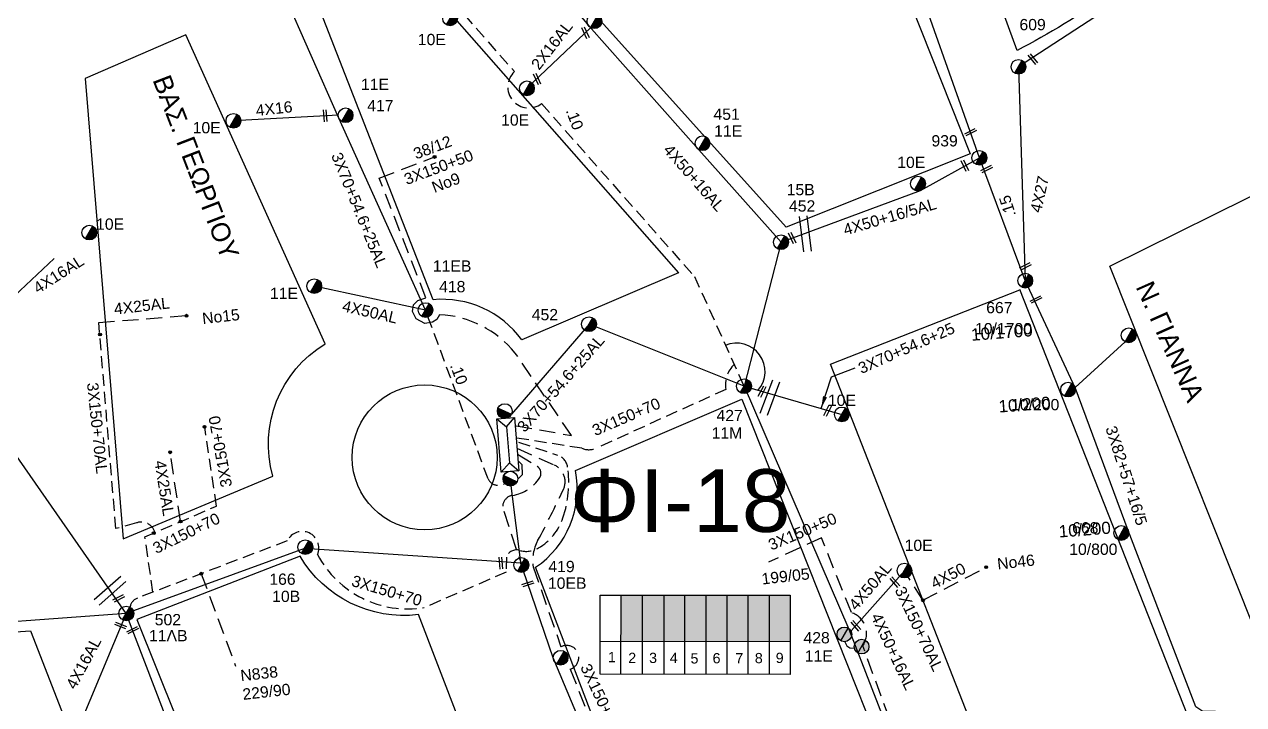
# Model space of a CAD drawing. Header units: millimetres. Extents: x 72 to 3039, y -786 to 786.
# Drawn here: x 283.2 to 477.8, y 466.2 to 574.8 of the extents above; entities that cross this region are included whole.
import ezdxf

# ---------------------------------------------------------------- set-up
doc = ezdxf.new("R2010")
doc.units = ezdxf.units.MM
doc.linetypes.add('DASHED', pattern=[19.05, 12.7, -6.35])
for name, color, linetype in [('Pillar OTE', 7, 'Continuous'), ('Άγνωστα', 7, 'Continuous'), ('Γέφυρες Εναέριου Δικτύου', 7, 'Continuous'), ('Γυμνά εναέρια ΧΤ (1Φ)   2x16AL', 7, 'Continuous'), ('Γυμνά εναέρια ΧΤ (3Φ)   4x16AL', 7, 'Continuous'), ('Γυμνά εναέρια ΧΤ (3Φ)   4x50AL', 7, 'Continuous'), ('Γυμνά εναέρια ΧΤ και ΦΟΠ (3Φ)   4x50+16AL', 7, 'Continuous'), ('Εναέρια παροχή ΧΤ 4x16', 7, 'SYN_LINE'), ('Επιγραφές - Σχήματα', 7, 'Continuous'), ('Καλώδια ΧΤ   3x150+50AL', 7, 'DASHED'), ('Καλώδια ΧΤ   3x150+50CU', 7, 'DASHED'), ('Καλώδια ΧΤ   3x150+70 XLPE', 7, 'DASHED'), ('Καλώδια ΧΤ   3x150+70AL', 7, 'DASHED'), ('Καλώδια ΧΤ   3x150AL+50CU', 7, 'DASHED'), ('Μηχανική τομή', 7, 'Continuous'), ('Στύλος Ξύλινος', 7, 'Continuous'), ('Στύλος Ξύλινος @ 1', 7, 'Continuous'), ('Στύλος ΦΜ', 7, 'Continuous'), ('Στύλος ΦΜ @ 1', 7, 'Continuous'), ('Συνδέσεις', 7, 'Continuous'), ('Συνεστραμμένα ΧΤ   3x70+54.6+25 AL', 7, 'SYN_LINE'), ('Τομή', 7, 'Continuous'), ('Υποσταθμός εναέριος 2 στύλων', 7, 'Continuous'), ('Υποσταθμός πόλεως', 7, 'Continuous'), ('Υπόβαθρο ΔΕΗ', 7, 'Continuous'), ('Υπόγεια Καλώδια Δικτύου ΧΤ   .10', 7, 'DASHED'), ('Υπόγεια Καλώδια Δικτύου ΧΤ   .15', 7, 'DASHED'), ('Υπόγεια καλώδια Παροχών ΧΤ   4x16AL', 7, 'DASHED'), ('Υπόγεια καλώδια Παροχών ΧΤ   4x25', 7, 'DASHED'), ('Υπόγεια καλώδια Παροχών ΧΤ   4x50AL', 7, 'DASHED')]:
    doc.layers.add(name, color=color, linetype=linetype)
doc.styles.get("Standard").update_dxf_attribs({"font": 'arial.ttf'})
doc.linetypes.add('SYN_LINE', pattern='A,0.5,-0.0001,["/\\/\\/\\/",Standard,S=0.1,R=0,X=0,Y=-0.05],-0.25', length=0.7501)
doc.dimstyles.new('ISO-25', dxfattribs={"dimtxt": 2.5, "dimasz": 2.5, "dimexe": 1.25, "dimexo": 0.625, "dimtad": 1, "dimtxsty": 'Standard', "dimcen": 2.5, "dimadec": 0, "dimazin": 0, "dimtfac": 1, "dimtmove": 0, "dimatfit": 3, "dimfxl": 1, "dimarcsym": 0})

# ---------------------------------------------------------------- blocks, each defined once
blk = doc.blocks.new('ΥΠΑΡΧΩΝ ΤΣΙΜΕΝΤΕΝΙΟΣ ΣΤΥΛΟΣ')
at = {"layer": 'Στύλος ΦΜ'}
blk.add_hatch(color=7, dxfattribs=at).paths.add_polyline_path([(-1.29, -2.28, 0.574793), (2.62, 0, 0.268822), (1.3, 2.27)])
at = {"layer": 'Στύλος ΦΜ', "color": 7}
blk.add_line((-1.29, -2.28), (1.3, 2.27), dxfattribs=at)
blk.add_circle((0, 0), 2.62, dxfattribs=at)
at = {"layer": 'Στύλος ΦΜ', "flags": 4}
for tag, p in [('ΑΡΙΘΜΟΣ', (-4.68, 8.05)), ('ΤΥΠΟΣ', (-4.91, 3.03))]:
    blk.add_attdef(tag, p, '', height=4, dxfattribs=at)
blk = doc.blocks.new('ΥΠΟΣΤΑΘΜΟΣ ΕΝΑΕΡΙΟΣ ΕΠΙ 2 ΣΤΥΛΩΝ')
at = {"layer": 'Υποσταθμός εναέριος 2 στύλων', "linetype": 'Continuous'}
for points in [[(-11.97, -2.11, 0.574793), (-8.45, -0.07, 0.268822), (-9.64, 1.98)], [(9.68, -2.15, 0.574793), (13.19, -0.1, 0.268822), (12.01, 1.95)]]:
    blk.add_hatch(color=256, dxfattribs=at).paths.add_polyline_path(points)
for p, q in [((-11.97, -2.11), (-9.64, 1.98)), ((9.68, -2.15), (12.01, 1.95))]:
    blk.add_line(p, q, dxfattribs=at)
for centre in [(-10.81, -0.07), (10.84, -0.1)]:
    blk.add_circle(centre, 2.36, dxfattribs=at)
at = {"layer": 'Υποσταθμός πόλεως', "linetype": 'Continuous', "ltscale": 40}
blk.add_lwpolyline([(-8.57, 2.82), (8.57, 2.82), (8.57, -2.82), (-8.57, -2.82)], close=True, dxfattribs=at)
for points in [[(-5.75, 0), (-8.57, 2.82)], [(-8.57, -2.82), (-5.75, 0)], [(-5.75, 0), (5.75, 0)], [(5.75, 0), (8.57, 2.82)], [(8.57, -2.82), (5.75, 0)]]:
    blk.add_lwpolyline(points, dxfattribs=at)
at = {"layer": 'Υποσταθμός εναέριος 2 στύλων', "ltscale": 40, "flags": 1}
for tag, p in [('ΜΕΤΑΣΧΗΜΑΤΙΣΜΟΣ', (14.09, 2.51)), ('ΙΣΧΥΣ', (14.07, -0.28)), ('ΑΡΙΘΜΟΣ', (14.19, -3))]:
    blk.add_attdef(tag, p, '', height=1.8, dxfattribs=at)
blk = doc.blocks.new('ΜΗΧΑΝΙΚΗ ΤΟΜΗ')
at = {"layer": 'Μηχανική τομή', "ltscale": 40}
for p, q in [((-1.89, 0.78), (1.89, 0.78)), ((1.89, 0), (-1.89, 0))]:
    blk.add_line(p, q, dxfattribs=at)
blk = doc.blocks.new('ΤΟΜΗ')
at = {"layer": 'Τομή', "ltscale": 40}
for p, q in [((-5.68, 0), (5.68, 0)), ((5.68, -2.33), (-5.68, -2.33))]:
    blk.add_line(p, q, dxfattribs=at)
blk = doc.blocks.new('ΥΠΑΡΧΩΝ ΞΥΛΙΝΟΣ ΣΤΥΛΟΣ')
at = {"layer": 'Στύλος Ξύλινος'}
h = blk.add_hatch(color=7, dxfattribs=at)
h.paths.add_polyline_path([(-2.62, 0, 0.270008), (-1.29, -2.28), (1.3, 2.27, 0.576266)])
h.paths.add_polyline_path([(-1.29, -2.28, 0.574793), (2.62, 0, 0.268822), (1.3, 2.27)])
at = {"layer": 'Στύλος Ξύλινος', "color": 7}
blk.add_line((-1.29, -2.28), (1.3, 2.27), dxfattribs=at)
blk.add_circle((0, 0), 2.62, dxfattribs=at)
at = {"layer": 'Στύλος Ξύλινος', "flags": 4}
for tag, p in [('ΑΡΙΘΜΟΣ', (-4.91, 8.6)), ('ΤΥΠΟΣ', (-4.85, 3.39))]:
    blk.add_attdef(tag, p, '', height=4, dxfattribs=at)
blk = doc.blocks.new('_ΣΥΝΔΕΣΗ')
at = {"layer": 'Συνδέσεις', "linetype": 'SYN_LINE', "ltscale": 40}
blk.add_hatch(color=256, dxfattribs=at).paths.add_polyline_path([(0.5, -0.01, 1), (-0.5, -0.01, 1)])
at = {"layer": 'Συνδέσεις'}
blk.add_circle((0, -0.01), 0.5, dxfattribs=at)

msp = doc.modelspace()

# ---------------------------------------------------------------- hatches: boundary and pattern name
at = {"layer": 'Καλώδια ΧΤ   3x150AL+50CU', "linetype": 'DASHED', "ltscale": 0.2}
h = msp.add_hatch(color=27, dxfattribs=at)
h.dxf.hatch_style = 1
h.paths.add_polyline_path([(381.86, 476.35), (381.87, 483.71), (378.43, 483.71), (378.42, 476.35)])
h = msp.add_hatch(color=2, dxfattribs=at)
h.dxf.hatch_style = 1
h.paths.add_polyline_path([(381.86, 476.35), (385.3, 476.34), (385.3, 483.71), (381.87, 483.71)])
h = msp.add_hatch(color=5, dxfattribs=at)
h.dxf.hatch_style = 1
h.paths.add_polyline_path([(388.6, 483.71), (385.3, 483.71), (385.3, 476.34), (388.6, 476.34)])
h = msp.add_hatch(color=1, dxfattribs=at)
h.dxf.hatch_style = 1
h.paths.add_polyline_path([(388.6, 476.34), (391.99, 476.34), (391.99, 483.71), (388.6, 483.71)])
h = msp.add_hatch(color=30, dxfattribs=at)
h.dxf.hatch_style = 1
h.paths.add_polyline_path([(391.99, 476.34), (395.38, 476.33), (395.39, 483.71), (391.99, 483.71)])
h = msp.add_hatch(color=85, dxfattribs=at)
h.dxf.hatch_style = 1
h.paths.add_polyline_path([(398.72, 483.71), (395.39, 483.71), (395.38, 476.33), (398.72, 476.33)])
h = msp.add_hatch(color=133, dxfattribs=at)
h.dxf.hatch_style = 1
h.paths.add_polyline_path([(398.72, 476.33), (402.11, 476.33), (402.11, 483.71), (398.72, 483.71)])
h = msp.add_hatch(color=6, dxfattribs=at)
h.dxf.hatch_style = 1
h.paths.add_polyline_path([(402.11, 476.33), (405.43, 476.32), (405.43, 483.71), (402.11, 483.71)])

# ---------------------------------------------------------------- linework, layer by layer
at = {"layer": 'Pillar OTE', "ltscale": 40}
for points in [[(375.1, 471.07), (375.1, 483.71), (405.43, 483.71), (405.43, 471.04), (375.1, 471.07)], [(378.42, 471.07), (378.43, 483.71)], [(381.86, 471.07), (381.87, 483.71)], [(385.3, 471.06), (385.3, 483.71)], [(388.6, 471.06), (388.6, 483.71)], [(391.99, 471.06), (391.99, 483.71)], [(395.38, 471.05), (395.39, 483.71)], [(398.72, 471.05), (398.72, 483.71)], [(402.11, 471.05), (402.11, 483.71)], [(375.1, 476.35), (405.43, 476.32)]]:
    msp.add_lwpolyline(points, dxfattribs=at)
at = {"layer": 'Άγνωστα', "color": 6}
for points in [[(506.22, 680.1), (506.84, 651.95), (498.72, 627.57), (484.39, 603.84), (466.36, 584.04), (441.85, 568.04)], [(441.85, 568.04), (442.92, 533.91)]]:
    msp.add_lwpolyline(points, dxfattribs=at)
at = {"layer": 'Άγνωστα', "color": 27, "ltscale": 15}
msp.add_lwpolyline([(333.42, 559.85), (320.17, 589.93), (308.92, 611.69), (302.5, 643.61)], dxfattribs=at)
at = {"layer": 'Άγνωστα', "color": 173}
msp.add_lwpolyline([(435.6, 553.52), (423.36, 588.27), (409.97, 618.72)], dxfattribs=at)
at = {"layer": 'Άγνωστα', "color": 5}
for points in [[(450.92, 516.72), (442.92, 533.91)], [(472.59, 462.59), (473.79, 463.55), (473.27, 465.12), (471.25, 465.11), (470.12, 465.86), (459.35, 494.05), (450.9, 516.83)]]:
    msp.add_lwpolyline(points, dxfattribs=at)
at = {"layer": 'Άγνωστα', "color": 5, "linetype": 'SYN_LINE', "ltscale": 14}
msp.add_lwpolyline([(450.91, 516.83), (458.85, 524.17)], dxfattribs=at)
at = {"layer": 'Άγνωστα', "color": 2, "linetype": 'DASHED', "ltscale": 0.2}
msp.add_lwpolyline([(361.91, 506.23), (365.03, 504.3, -0.415033), (365.46, 502.46, -0.221291), (361.12, 499.63, 0.495461), (359.71, 497.09), (362.48, 488.83)], format="xyb", dxfattribs=at)
at = {"layer": 'Άγνωστα', "color": 5, "linetype": 'DASHED', "ltscale": 0.2}
msp.add_lwpolyline([(311.44, 487.12), (316.95, 472.34)], dxfattribs=at)
at = {"layer": 'Άγνωστα', "ltscale": 20}
msp.add_lwpolyline([(414.15, 476.26), (414.45, 475.61), (414.92, 475.31), (415.65, 475.26)], dxfattribs=at)
at = {"layer": 'Γέφυρες Εναέριου Δικτύου'}
msp.add_arc((396.89, 519.4), 4.53, 318.4571, 113.763, dxfattribs=at)
at = {"layer": 'Γυμνά εναέρια ΧΤ (1Φ)   2x16AL', "color": 133, "ltscale": 20}
msp.add_lwpolyline([(373.61, 574.31), (363.42, 564.62)], dxfattribs=at)
at = {"layer": 'Γυμνά εναέρια ΧΤ (3Φ)   4x16AL', "color": 5, "ltscale": 0.15}
msp.add_lwpolyline([(299.5, 480.77), (291.65, 462.04)], dxfattribs=at)
at = {"layer": 'Γυμνά εναέρια ΧΤ (3Φ)   4x50AL', "color": 2}
msp.add_lwpolyline([(362.48, 488.83), (327.95, 491.17), (299.5, 480.77), (266.09, 478.3), (238.54, 475.77)], dxfattribs=at)
at = {"layer": 'Γυμνά εναέρια ΧΤ (3Φ)   4x50AL', "ltscale": 0.15}
msp.add_lwpolyline([(415.14, 477.98), (423.64, 487.58)], dxfattribs=at)
at = {"layer": 'Γυμνά εναέρια ΧΤ και ΦΟΠ (3Φ)   4x50+16AL', "color": 62}
msp.add_lwpolyline([(299.5, 480.77), (279.93, 508.94), (278.71, 528.75), (275.48, 566.89), (282.4, 600.47), (271.07, 629.16)], dxfattribs=at)
at = {"layer": 'Γυμνά εναέρια ΧΤ και ΦΟΠ (3Φ)   4x50+16AL', "color": 133}
msp.add_lwpolyline([(329.98, 619.26), (355.5, 595.65), (373.29, 574.57), (390.85, 554.82), (403.96, 540.05), (398.06, 517.05)], dxfattribs=at)
at = {"layer": 'Γυμνά εναέρια ΧΤ και ΦΟΠ (3Φ)   4x50+16AL', "color": 173}
msp.add_lwpolyline([(403.96, 540.05), (426.22, 548.29), (435.6, 553.52)], dxfattribs=at)
at = {"layer": 'Γυμνά εναέρια ΧΤ και ΦΟΠ (3Φ)   4x50+16AL', "color": 6}
msp.add_lwpolyline([(398.06, 517.06), (414.76, 478.29), (422.12, 459.32), (429.98, 437.51), (410.75, 428.33), (389.85, 420.74)], dxfattribs=at)
at = {"layer": 'Γυμνά εναέρια ΧΤ και ΦΟΠ (3Φ)   4x50+16AL', "color": 30, "linetype": 'DASHED', "ltscale": 0.2}
msp.add_lwpolyline([(483.89, 458.09), (483.35, 456.03), (477.72, 453.8, -0.432946), (473.88, 452.71), (459.19, 447, -0.30095), (453.16, 444.85), (430.99, 437.31, 0.496654), (429.15, 442.56), (417, 475.59, 0.496469), (415.19, 480.92), (410.41, 492.84)], format="xyb", dxfattribs=at)
at = {"layer": 'Γυμνά εναέρια ΧΤ και ΦΟΠ (3Φ)   4x50+16AL', "color": 85, "ltscale": 10}
msp.add_lwpolyline([(389.32, 420.48), (374.96, 453.78), (375.01, 456.1), (367.61, 473.71), (362.81, 487.7)], dxfattribs=at)
at = {"layer": 'Γυμνά εναέρια ΧΤ και ΦΟΠ (3Φ)   4x50+16AL', "color": 5}
msp.add_lwpolyline([(333.26, 396.63), (320.51, 424.72), (311.4, 449.67), (299.5, 480.77)], dxfattribs=at)
at = {"layer": 'Εναέρια παροχή ΧΤ 4x16', "color": 27, "ltscale": 20}
msp.add_lwpolyline([(333.32, 560.32), (316.6, 559.43)], dxfattribs=at)
at = {"layer": 'Καλώδια ΧΤ   3x150+50AL', "color": 30, "ltscale": 0.2}
msp.add_lwpolyline([(410.41, 492.84), (401.94, 488.97)], dxfattribs=at)
at = {"layer": 'Καλώδια ΧΤ   3x150+50CU', "color": 6, "ltscale": 0.2}
msp.add_lwpolyline([(361.69, 510.75), (370.53, 509.19), (361.55, 522.36, 0.213797), (349.48, 528.48), (349.03, 527.7), (348.36, 527.26), (347.14, 527.07), (345.75, 527.82), (345.14, 529.01), (345.32, 530.04), (346.04, 530.75), (347.31, 531.18), (339.85, 550.29), (348.69, 553.66)], format="xyb", dxfattribs=at)
at = {"layer": 'Καλώδια ΧΤ   3x150+70 XLPE', "color": 1, "ltscale": 0.15}
msp.add_lwpolyline([(396.49, 520.53, 0.249975), (395.16, 516.56), (374.55, 507.19, -0.209838), (372.17, 507.16), (361.7, 508.79)], format="xyb", dxfattribs=at)
at = {"layer": 'Καλώδια ΧΤ   3x150+70 XLPE', "color": 5, "ltscale": 0.15}
for points in [[(313.89, 497.93), (312.01, 510.55)], [(303.76, 484.19), (302.46, 492.99), (313.89, 497.93)]]:
    msp.add_lwpolyline(points, dxfattribs=at)
msp.add_lwpolyline([(362.05, 508.14), (368.31, 506.06, -0.282967), (369.91, 504.16, -0.119544), (369.17, 496.05, -0.178242), (365.27, 491.23, -0.208507), (362.23, 490.85, 0.397236), (360.14, 489.79), (360.11, 487.37), (347.05, 481.71, -0.320896), (330.01, 490.18, 0.976175), (325.19, 492.38), (301.29, 483.24, 0.262998), (300.09, 481.79, 3.753545)], format="xyb", dxfattribs=at)
at = {"layer": 'Καλώδια ΧΤ   3x150+70AL', "color": 5, "ltscale": 0.15}
msp.add_lwpolyline([(304.05, 493.68, 0.450592), (301.11, 495.23), (297.85, 494.32), (295.1, 527.22)], format="xyb", dxfattribs=at)
at = {"layer": 'Καλώδια ΧΤ   3x150+70AL', "color": 30, "ltscale": 0.2}
msp.add_lwpolyline([(361.83, 507.17), (367.81, 504.46, -0.417719), (369.24, 500.59, -0.012709), (365.13, 492.38, 0.160828), (364.42, 488.2), (368.85, 475.44, -1.102469), (370.34, 471.91), (375.65, 458.19)], format="xyb", dxfattribs=at)
at = {"layer": 'Καλώδια ΧΤ   3x150+70AL', "ltscale": 0.2}
msp.add_lwpolyline([(426.61, 482.88), (423.64, 487.58)], dxfattribs=at)
at = {"layer": 'Συνεστραμμένα ΧΤ   3x70+54.6+25 AL', "color": 27, "ltscale": 20}
msp.add_lwpolyline([(347.24, 529.21), (333.42, 559.84), (333.42, 559.84)], dxfattribs=at)
at = {"layer": 'Συνεστραμμένα ΧΤ   3x70+54.6+25 AL', "color": 133, "ltscale": 15}
msp.add_lwpolyline([(398.06, 517.05), (373.33, 526.96), (360.96, 512.59)], dxfattribs=at)
at = {"layer": 'Συνεστραμμένα ΧΤ   3x70+54.6+25 AL', "color": 1, "ltscale": 15}
msp.add_lwpolyline([(398.06, 517.05), (413.66, 512.55)], dxfattribs=at)
at = {"layer": 'Συνεστραμμένα ΧΤ   3x70+54.6+25 AL', "color": 85, "ltscale": 15}
msp.add_lwpolyline([(362.51, 488.69), (362.52, 488.51), (360.93, 501.13)], dxfattribs=at)
at = {"layer": 'Υπόβαθρο ΔΕΗ'}
for points in [[(441.65, 570.66), (434.74, 589.6, 0.108712), (455.83, 604.49, 0.036609), (473.46, 628.97, 0.053943), (484.09, 655.87, 0.114862), (485.62, 669.7), (505.76, 673.42, -0.041387), (503.89, 650.67, -0.083014), (489.63, 615.98, -0.050747), (469.82, 590.2, -0.060875), (441.65, 570.66, 1.86117)], [(328.73, 581.45), (341.75, 587.36), (387.58, 535.18), (362.59, 524.47, 0.263949), (348.45, 530.87), (328.73, 581.45)], [(309.01, 573.15), (292.93, 566.18), (299.02, 492.68), (322.87, 502.71, -0.337904), (331.22, 523.8), (309.01, 573.15)], [(371.17, 503.62), (397.73, 514.99), (428.13, 438.37), (389.99, 422.17), (364.81, 488.16, 0.300817), (371.17, 503.62, -1.373528)], [(371.84, 413.57), (346.1, 480.59, -0.297485), (327.23, 489.9), (301.19, 479.83), (310.6, 456.36), (321.54, 428.44), (328.85, 409.8), (333.85, 397.65), (371.84, 413.57)]]:
    msp.add_lwpolyline(points, format="xyb", dxfattribs=at)
for points in [[(357.58, 595.02), (409.24, 616.9), (434.15, 554.18), (404.78, 542.46), (357.58, 595.02)], [(483.92, 549.84), (516.41, 474.27), (486.16, 461.63), (456.44, 536.24), (483.92, 549.84)], [(442.02, 532.53), (472.36, 455.46), (442.42, 442.45), (411.86, 520.58), (442.05, 532.46)], [(284.24, 478.01), (317.93, 391.25), (280.04, 376.69), (240.98, 475.06), (284.24, 478.01)]]:
    msp.add_lwpolyline(points, dxfattribs=at)
msp.add_circle((347.11, 505.7), 11.57, dxfattribs=at)
at = {"layer": 'Υπόγεια Καλώδια Δικτύου ΧΤ   .10', "color": 1, "ltscale": 0.15}
msp.add_lwpolyline([(340.44, 600.59), (340.94, 599.36), (339.7, 596.55), (342.13, 589.23), (361.42, 567.28, 0.948748), (365.75, 562.17), (390.14, 534.59), (398.06, 517.05)], format="xyb", dxfattribs=at)
at = {"layer": 'Υπόγεια Καλώδια Δικτύου ΧΤ   .10', "color": 27, "ltscale": 0.15}
msp.add_lwpolyline([(359.88, 501.54, -0.455796), (357.23, 502.25), (347.24, 529.21)], format="xyb", dxfattribs=at)
msp.add_lwpolyline([(361.96, 502.22), (362.71, 502.94), (362.66, 504.49), (362.01, 505.14)], dxfattribs=at)
at = {"layer": 'Υπόγεια Καλώδια Δικτύου ΧΤ   .15', "color": 5, "linetype": 'Continuous', "ltscale": 0.15}
msp.add_lwpolyline([(442.92, 533.91), (442.92, 533.91), (442.92, 533.91), (435.6, 553.52)], dxfattribs=at)
at = {"layer": 'Υπόγεια καλώδια Παροχών ΧΤ   4x16AL', "color": 62}
msp.add_lwpolyline([(278.71, 528.75), (292.42, 541.59)], dxfattribs=at)
at = {"layer": 'Υπόγεια καλώδια Παροχών ΧΤ   4x25', "color": 5, "ltscale": 0.2}
msp.add_lwpolyline([(295.1, 527.22), (309.36, 528.37)], dxfattribs=at)
at = {"layer": 'Υπόγεια καλώδια Παροχών ΧΤ   4x25', "color": 5, "linetype": 'DASHED', "ltscale": 0.2}
msp.add_lwpolyline([(308.17, 495.46), (306.49, 506.51)], dxfattribs=at)
at = {"layer": 'Υπόγεια καλώδια Παροχών ΧΤ   4x50AL', "color": 27, "linetype": 'Continuous', "ltscale": 0.15}
msp.add_lwpolyline([(347.24, 529.21), (329.49, 533.03)], dxfattribs=at)
at = {"layer": 'Υπόγεια καλώδια Παροχών ΧΤ   4x50AL', "ltscale": 0.2}
msp.add_lwpolyline([(426.61, 482.88), (436.68, 488.17)], dxfattribs=at)

# ---------------------------------------------------------------- block references
at = {"layer": 'Μηχανική τομή'}
for p, xscale, yscale, zscale, rotation in [((372.58, 573.4), 0.499999999999754, 0.499999999999754, 0.499999999999754, 294.7324858674061), ((444.3, 569.41), 0.5000000000000597, 0.5000000000000597, 0.5000000000000597, 129.2723957456703), ((364.86, 566.01), 0.499999999999754, 0.499999999999754, 0.499999999999754, 294.7324858674061), ((331.03, 560.22), 0.5000000000000704, 0.5000000000000704, 0.5000000000000704, 274.8599436977067), ((434.11, 557.79), 0.500000000000069, 0.500000000000069, 0.500000000000069, 206.6738276913492), ((433.12, 552.17), 0.499999999999754, 0.499999999999754, 0.499999999999754, 294.7324858674061), ((436.69, 551.92), 0.500000000000069, 0.500000000000069, 0.500000000000069, 206.6738276913492), ((405.55, 540.64), 0.499999999999754, 0.499999999999754, 0.499999999999754, 294.7324858674061), ((442.87, 536.36), 0.500000000000069, 0.500000000000069, 0.500000000000069, 206.6738276913492), ((444.55, 531.08), 0.500000000000069, 0.500000000000069, 0.500000000000069, 206.6738276913492), ((400.77, 516.3), 0.5000000000000162, 0.5000000000000162, 0.5000000000000162, 242.8213019904796), ((411.22, 513.25), 0.5000000000000668, 0.5000000000000668, 0.5000000000000668, 242.8213019904825), ((359.07, 488.8), 0.5000000000000916, 0.5000000000000916, 0.5000000000000916, 274.8599436977065), ((421.98, 485.64), 0.5000000000000157, 0.5000000000000157, 0.5000000000000157, 310.7849319095286), ((363.53, 485.69), 0.500000000000083, 0.500000000000083, 0.500000000000083, 196.9628733995453), ((298.39, 483.02), 0.4999999999999175, 0.4999999999999175, 0.4999999999999175, 26.90664696949336), ((298.53, 478.69), 0.4999999999999017, 0.4999999999999017, 0.4999999999999017, 338.8884267225291), ((300.6, 477.93), 0.4999999999999175, 0.4999999999999175, 0.4999999999999175, 26.90664696949336), ((415.76, 478.69), 0.5000000000000157, 0.5000000000000157, 0.5000000000000157, 310.7849319095286)]:
    msp.add_blockref('ΜΗΧΑΝΙΚΗ ΤΟΜΗ', p, dxfattribs=dict(at, xscale=xscale, yscale=yscale, zscale=zscale, rotation=rotation))
at = {"layer": 'Στύλος Ξύλινος @ 1', "ltscale": 40}
ref = msp.add_blockref('ΥΠΑΡΧΩΝ ΞΥΛΙΝΟΣ ΣΤΥΛΟΣ', (414.07, 477.43), dxfattribs=dict(at, xscale=0.4499999999998181, yscale=0.4499999999998181, zscale=0.4499999999998181))
ref.add_attrib('ΤΥΠΟΣ', '11Ε', (407.75, 473.09), dxfattribs={"layer": 'Στύλος Ξύλινος', "height": 1.8, "flags": 4})
ref.add_attrib('ΑΡΙΘΜΟΣ', '428', (407.54, 476), dxfattribs={"layer": 'Στύλος Ξύλινος', "height": 1.8, "flags": 4})
at = {"layer": 'Στύλος Ξύλινος @ 1', "ltscale": 40, "xscale": 0.4499999999998181, "yscale": 0.4499999999998181, "zscale": 0.4499999999998181}
msp.add_blockref('ΥΠΑΡΧΩΝ ΞΥΛΙΝΟΣ ΣΤΥΛΟΣ', (416.81, 475.49), dxfattribs=at)
at = {"layer": 'Στύλος ΦΜ @ 1', "ltscale": 40}
ref = msp.add_blockref('ΥΠΑΡΧΩΝ ΤΣΙΜΕΝΤΕΝΙΟΣ ΣΤΥΛΟΣ', (374.19, 575.33), dxfattribs=dict(at, xscale=0.4499999999998181, yscale=0.4499999999998181, zscale=0.4499999999998181))
ref.add_attrib('ΤΥΠΟΣ', '11Ε', (374.78, 576.35), dxfattribs={"layer": 'Στύλος ΦΜ', "height": 1.8, "flags": 4})
ref = msp.add_blockref('ΥΠΑΡΧΩΝ ΤΣΙΜΕΝΤΕΝΙΟΣ ΣΤΥΛΟΣ', (441.85, 568.05), dxfattribs=dict(at, xscale=0.4499999999998181, yscale=0.4499999999998181, zscale=0.4499999999998181))
ref.add_attrib('ΤΥΠΟΣ', '10/1700', (440.63, 577.58), dxfattribs={"layer": 'Στύλος ΦΜ', "height": 1.8, "flags": 4})
ref.add_attrib('ΑΡΙΘΜΟΣ', '609', (442, 573.89), dxfattribs={"layer": 'Στύλος ΦΜ', "height": 1.8, "flags": 4})
ref = msp.add_blockref('ΥΠΑΡΧΩΝ ΤΣΙΜΕΝΤΕΝΙΟΣ ΣΤΥΛΟΣ', (351.16, 575.78), dxfattribs=dict(at, xscale=0.4499999999998181, yscale=0.4499999999998181, zscale=0.4499999999998181))
ref.add_attrib('ΤΥΠΟΣ', '10Ε', (346.01, 571.51), dxfattribs={"layer": 'Στύλος ΦΜ', "height": 1.8, "flags": 4})
ref = msp.add_blockref('ΥΠΑΡΧΩΝ ΤΣΙΜΕΝΤΕΝΙΟΣ ΣΤΥΛΟΣ', (334.49, 560.32), dxfattribs=dict(at, xscale=0.4499999999998181, yscale=0.4499999999998181, zscale=0.4499999999998181))
ref.add_attrib('ΤΥΠΟΣ', '11Ε', (336.94, 564.35), dxfattribs={"layer": 'Στύλος ΦΜ', "height": 1.8, "flags": 4})
ref.add_attrib('ΑΡΙΘΜΟΣ', '417', (337.94, 560.96), dxfattribs={"layer": 'Στύλος ΦΜ', "height": 1.8, "flags": 4})
ref = msp.add_blockref('ΥΠΑΡΧΩΝ ΤΣΙΜΕΝΤΕΝΙΟΣ ΣΤΥΛΟΣ', (363.42, 564.62), dxfattribs=dict(at, xscale=0.4499999999998181, yscale=0.4499999999998181, zscale=0.4499999999998181))
ref.add_attrib('ΤΥΠΟΣ', '10Ε', (359.3, 558.66), dxfattribs={"layer": 'Στύλος ΦΜ', "height": 1.8, "flags": 4})
ref = msp.add_blockref('ΥΠΑΡΧΩΝ ΤΣΙΜΕΝΤΕΝΙΟΣ ΣΤΥΛΟΣ', (316.6, 559.43), dxfattribs=dict(at, xscale=0.4499999999998181, yscale=0.4499999999998181, zscale=0.4499999999998181))
ref.add_attrib('ΤΥΠΟΣ', '10Ε', (310.09, 557.43), dxfattribs={"layer": 'Στύλος ΦΜ', "height": 1.8, "flags": 4})
ref = msp.add_blockref('ΥΠΑΡΧΩΝ ΤΣΙΜΕΝΤΕΝΙΟΣ ΣΤΥΛΟΣ', (391.43, 555.85), dxfattribs=dict(at, xscale=0.4499999999998181, yscale=0.4499999999998181, zscale=0.4499999999998181))
ref.add_attrib('ΤΥΠΟΣ', '11Ε', (393.29, 556.91), dxfattribs={"layer": 'Στύλος ΦΜ', "height": 1.8, "flags": 4})
ref.add_attrib('ΑΡΙΘΜΟΣ', '451', (393.18, 559.59), dxfattribs={"layer": 'Στύλος ΦΜ', "height": 1.8, "flags": 4})
ref = msp.add_blockref('ΥΠΑΡΧΩΝ ΤΣΙΜΕΝΤΕΝΙΟΣ ΣΤΥΛΟΣ', (435.6, 553.52), dxfattribs=dict(at, xscale=0.4499999999998181, yscale=0.4499999999998181, zscale=0.4499999999998181))
ref.add_attrib('ΑΡΙΘΜΟΣ', '939', (427.96, 555.34), dxfattribs={"layer": 'Στύλος ΦΜ', "height": 1.8, "flags": 4})
ref = msp.add_blockref('ΥΠΑΡΧΩΝ ΤΣΙΜΕΝΤΕΝΙΟΣ ΣΤΥΛΟΣ', (425.81, 549.39), dxfattribs=dict(at, xscale=0.4499999999998181, yscale=0.4499999999998181, zscale=0.4499999999998181))
ref.add_attrib('ΤΥΠΟΣ', '10Ε', (422.5, 551.9), dxfattribs={"layer": 'Στύλος ΦΜ', "height": 1.8, "flags": 4})
ref = msp.add_blockref('ΥΠΑΡΧΩΝ ΤΣΙΜΕΝΤΕΝΙΟΣ ΣΤΥΛΟΣ', (403.96, 540.05), dxfattribs=dict(at, xscale=0.4499999999998181, yscale=0.4499999999998181, zscale=0.4499999999998181))
ref.add_attrib('ΤΥΠΟΣ', '15Β', (404.86, 547.55), dxfattribs={"layer": 'Στύλος ΦΜ', "height": 1.8, "flags": 4})
ref.add_attrib('ΑΡΙΘΜΟΣ', '452', (405.23, 544.94), dxfattribs={"layer": 'Στύλος ΦΜ', "height": 1.8, "flags": 4})
ref = msp.add_blockref('ΥΠΑΡΧΩΝ ΤΣΙΜΕΝΤΕΝΙΟΣ ΣΤΥΛΟΣ', (293.59, 541.59), dxfattribs=dict(at, xscale=0.4499999999998181, yscale=0.4499999999998181, zscale=0.4499999999998181))
ref.add_attrib('ΤΥΠΟΣ', '10Ε', (294.68, 542.04), dxfattribs={"layer": 'Στύλος ΦΜ', "height": 1.8, "flags": 4})
ref = msp.add_blockref('ΥΠΑΡΧΩΝ ΤΣΙΜΕΝΤΕΝΙΟΣ ΣΤΥΛΟΣ', (347.24, 529.21), dxfattribs=dict(at, xscale=0.4499999999998181, yscale=0.4499999999998181, zscale=0.4499999999998181))
ref.add_attrib('ΤΥΠΟΣ', '418', (349.41, 532.06), dxfattribs={"layer": 'Στύλος ΦΜ', "height": 1.8, "flags": 4})
ref.add_attrib('ΑΡΙΘΜΟΣ', '11ΕΒ', (348.41, 535.35), dxfattribs={"layer": 'Στύλος ΦΜ', "height": 1.8, "flags": 4})
ref = msp.add_blockref('ΥΠΑΡΧΩΝ ΤΣΙΜΕΝΤΕΝΙΟΣ ΣΤΥΛΟΣ', (442.92, 533.91), dxfattribs=dict(at, xscale=0.4499999999998181, yscale=0.4499999999998181, zscale=0.4499999999998181))
ref.add_attrib('ΤΥΠΟΣ', '10/1700', (434.91, 525.35), dxfattribs={"layer": 'Στύλος ΦΜ', "height": 1.8, "flags": 4})
ref.add_attrib('ΑΡΙΘΜΟΣ', '667', (436.69, 528.71), dxfattribs={"layer": 'Στύλος ΦΜ', "height": 1.8, "flags": 4})
ref = msp.add_blockref('ΥΠΑΡΧΩΝ ΤΣΙΜΕΝΤΕΝΙΟΣ ΣΤΥΛΟΣ', (329.49, 533.03), dxfattribs=dict(at, xscale=0.4499999999998181, yscale=0.4499999999998181, zscale=0.4499999999998181))
ref.add_attrib('ΤΥΠΟΣ', '11Ε', (322.42, 530.98), dxfattribs={"layer": 'Στύλος ΦΜ', "height": 1.8, "flags": 4})
ref = msp.add_blockref('ΥΠΑΡΧΩΝ ΤΣΙΜΕΝΤΕΝΙΟΣ ΣΤΥΛΟΣ', (373.33, 526.96), dxfattribs=dict(at, xscale=0.4499999999998181, yscale=0.4499999999998181, zscale=0.4499999999998181))
ref.add_attrib('ΑΡΙΘΜΟΣ', '452', (364.19, 527.59), dxfattribs={"layer": 'Στύλος ΦΜ', "height": 1.8, "flags": 4})
at = {"layer": 'Στύλος ΦΜ @ 1', "ltscale": 40, "xscale": 0.4499999999998181, "yscale": 0.4499999999998181, "zscale": 0.4499999999998181}
for p in [(459.43, 525.19), (368.79, 473.71)]:
    msp.add_blockref('ΥΠΑΡΧΩΝ ΤΣΙΜΕΝΤΕΝΙΟΣ ΣΤΥΛΟΣ', p, dxfattribs=at)
at = {"layer": 'Στύλος ΦΜ @ 1', "ltscale": 40}
ref = msp.add_blockref('ΥΠΑΡΧΩΝ ΤΣΙΜΕΝΤΕΝΙΟΣ ΣΤΥΛΟΣ', (398.06, 517.06), dxfattribs=dict(at, xscale=0.4499999999998181, yscale=0.4499999999998181, zscale=0.4499999999998181))
ref.add_attrib('ΤΥΠΟΣ', '11Μ', (392.89, 508.69), dxfattribs={"layer": 'Στύλος ΦΜ', "height": 1.8, "flags": 4})
ref.add_attrib('ΑΡΙΘΜΟΣ', '427', (393.66, 511.48), dxfattribs={"layer": 'Στύλος ΦΜ', "height": 1.8, "flags": 4})
ref = msp.add_blockref('ΥΠΑΡΧΩΝ ΤΣΙΜΕΝΤΕΝΙΟΣ ΣΤΥΛΟΣ', (449.76, 516.52), dxfattribs=dict(at, xscale=0.4499999999998181, yscale=0.4499999999998181, zscale=0.4499999999998181))
ref.add_attrib('ΤΥΠΟΣ', '10/200', (440.67, 513.22), dxfattribs={"layer": 'Στύλος ΦΜ', "height": 1.8, "flags": 4})
ref = msp.add_blockref('ΥΠΑΡΧΩΝ ΤΣΙΜΕΝΤΕΝΙΟΣ ΣΤΥΛΟΣ', (413.66, 512.55), dxfattribs=dict(at, xscale=0.4499999999998181, yscale=0.4499999999998181, zscale=0.4499999999998181))
ref.add_attrib('ΤΥΠΟΣ', '10Ε', (411.44, 513.91), dxfattribs={"layer": 'Στύλος ΦΜ', "height": 1.8, "flags": 4})
ref = msp.add_blockref('ΥΠΑΡΧΩΝ ΤΣΙΜΕΝΤΕΝΙΟΣ ΣΤΥΛΟΣ', (458.25, 493.63), dxfattribs=dict(at, xscale=0.4499999999998181, yscale=0.4499999999998181, zscale=0.4499999999998181))
ref.add_attrib('ΤΥΠΟΣ', '10/800', (449.94, 490.13), dxfattribs={"layer": 'Στύλος ΦΜ', "height": 1.8, "flags": 4})
ref.add_attrib('ΑΡΙΘΜΟΣ', '668', (450.41, 493.55), dxfattribs={"layer": 'Στύλος ΦΜ', "height": 1.8, "flags": 4})
ref = msp.add_blockref('ΥΠΑΡΧΩΝ ΤΣΙΜΕΝΤΕΝΙΟΣ ΣΤΥΛΟΣ', (328.06, 491.36), dxfattribs=dict(at, xscale=0.4499999999998181, yscale=0.4499999999998181, zscale=0.4499999999998181))
ref.add_attrib('ΤΥΠΟΣ', '10Β', (322.77, 482.61), dxfattribs={"layer": 'Στύλος ΦΜ', "height": 1.8, "flags": 4})
ref.add_attrib('ΑΡΙΘΜΟΣ', '166', (322.32, 485.35), dxfattribs={"layer": 'Στύλος ΦΜ', "height": 1.8, "flags": 4})
ref = msp.add_blockref('ΥΠΑΡΧΩΝ ΤΣΙΜΕΝΤΕΝΙΟΣ ΣΤΥΛΟΣ', (423.66, 487.63), dxfattribs=dict(at, xscale=0.4499999999998181, yscale=0.4499999999998181, zscale=0.4499999999998181))
ref.add_attrib('ΤΥΠΟΣ', '10Ε', (423.68, 490.76), dxfattribs={"layer": 'Στύλος ΦΜ', "height": 1.8, "flags": 4})
ref = msp.add_blockref('ΥΠΑΡΧΩΝ ΤΣΙΜΕΝΤΕΝΙΟΣ ΣΤΥΛΟΣ', (362.52, 488.51), dxfattribs=dict(at, xscale=0.4499999999998181, yscale=0.4499999999998181, zscale=0.4499999999998181))
ref.add_attrib('ΤΥΠΟΣ', '10ΕΒ', (366.77, 484.72), dxfattribs={"layer": 'Στύλος ΦΜ', "height": 1.8, "flags": 4})
ref.add_attrib('ΑΡΙΘΜΟΣ', '419', (366.84, 487.38), dxfattribs={"layer": 'Στύλος ΦΜ', "height": 1.8, "flags": 4})
ref = msp.add_blockref('ΥΠΑΡΧΩΝ ΤΣΙΜΕΝΤΕΝΙΟΣ ΣΤΥΛΟΣ', (299.5, 480.77), dxfattribs=dict(at, xscale=0.4499999999998181, yscale=0.4499999999998181, zscale=0.4499999999998181))
ref.add_attrib('ΤΥΠΟΣ', '11ΛΒ', (303.12, 476.33), dxfattribs={"layer": 'Στύλος ΦΜ', "height": 1.8, "flags": 4})
ref.add_attrib('ΑΡΙΘΜΟΣ', '502', (304.04, 478.89), dxfattribs={"layer": 'Στύλος ΦΜ', "height": 1.8, "flags": 4})
at = {"layer": 'Συνδέσεις', "xscale": 0.4499999999998181, "yscale": 0.4499999999998181, "zscale": 0.4499999999998181}
for p in [(348.69, 553.66), (309.12, 528.32), (295.31, 525.31), (311.97, 510.58), (306.49, 506.51), (308.17, 495.46), (303.87, 493.61), (436.68, 488.17), (311.44, 487.13), (426.61, 482.88)]:
    msp.add_blockref('_ΣΥΝΔΕΣΗ', p, dxfattribs=at)
at = {"layer": 'Τομή'}
for p, xscale, yscale, zscale, rotation in [((407.26, 541.32), 0.499999999999966, 0.499999999999966, 0.499999999999966, 96.76894659266767), ((401.65, 515.44), 0.4999999999999762, 0.4999999999999762, 0.4999999999999762, 69.50952274596712), ((296.52, 484.87), 0.4999999999999682, 0.4999999999999682, 0.4999999999999682, 41.68157489176464)]:
    msp.add_blockref('ΤΟΜΗ', p, dxfattribs=dict(at, xscale=xscale, yscale=yscale, zscale=zscale, rotation=rotation))
at = {"layer": 'Υποσταθμός εναέριος 2 στύλων', "xscale": 0.5000000000000011, "yscale": 0.5000000000000011, "zscale": 0.5000000000000011, "rotation": 274.832229765996}
msp.add_blockref('ΥΠΟΣΤΑΘΜΟΣ ΕΝΑΕΡΙΟΣ ΕΠΙ 2 ΣΤΥΛΩΝ', (360.38, 507.7), dxfattribs=at)

# ---------------------------------------------------------------- texts
at = {"ltscale": 30, "char_height": 1.63, "width": 11.2573, "attachment_point": 1}
for s, insert in [('1', (376.34, 474.63)), ('2', (379.58, 474.5)), ('3', (382.91, 474.5)), ('4', (386.22, 474.5)), ('5', (389.52, 474.42)), ('6', (393.04, 474.45)), ('7', (396.67, 474.45)), ('8', (399.78, 474.47)), ('9', (403.11, 474.5))]:
    msp.add_mtext(s, dxfattribs=dict(at, insert=insert))
at = {"layer": 'Άγνωστα', "char_height": 1.8, "width": 36.4294, "attachment_point": 1}
for s, insert, rotation in [('4X27', (443.68, 545.04), 77.4718), ('3X82+57+16/5', (457.41, 510.92), 287.7353)]:
    msp.add_mtext(s, dxfattribs=dict(at, insert=insert, rotation=rotation))
at = {"layer": 'Γυμνά εναέρια ΧΤ (1Φ)   2x16AL', "insert": (363.94, 568.51), "char_height": 1.8, "width": 36.4294, "attachment_point": 1, "rotation": 52.1823}
msp.add_mtext('2X16AL', dxfattribs=at)
at = {"layer": 'Γυμνά εναέρια ΧΤ (3Φ)   4x16AL', "insert": (289.78, 469.36), "char_height": 1.8, "width": 36.4294, "attachment_point": 1, "rotation": 61.8239}
msp.add_mtext('4X16AL', dxfattribs=at)
at = {"layer": 'Γυμνά εναέρια ΧΤ (3Φ)   4x50AL', "insert": (414.6, 482.3), "char_height": 1.8, "width": 36.4294, "attachment_point": 1, "rotation": 49.6665}
msp.add_mtext('4X50AL', dxfattribs=at)
at = {"layer": 'Γυμνά εναέρια ΧΤ και ΦΟΠ (3Φ)   4x50+16AL', "char_height": 1.8, "width": 36.4294, "attachment_point": 1}
for s, insert, rotation in [('4X50+16AL', (386.41, 555.88), 311.3335), ('4X50+16/5AL', (413.7, 542.85), 16.2224), ('4X50+16AL', (419.88, 481.07), 295.2001)]:
    msp.add_mtext(s, dxfattribs=dict(at, insert=insert, rotation=rotation))
at = {"layer": 'Εναέρια παροχή ΧΤ 4x16', "insert": (320.06, 561.96), "char_height": 1.8, "width": 36.4294, "attachment_point": 1, "rotation": 6.3882}
msp.add_mtext('4X16', dxfattribs=at)
at = {"layer": 'Επιγραφές - Σχήματα', "attachment_point": 1}
for s, insert, char_height, width, rotation in [('BAΣ. ΓEΩΡΓΙΟΥ', (306.45, 567.06), 3, 62.561, 291), ('No9', (348.02, 549.58), 1.8, 36.4294, 20.8515), ('N. ΓIANNA', (463.24, 534.16), 3, 36.4294, 294.0625), ('No15', (311.51, 528.76), 1.8, 36.4294, 6.3882), ('10/1700', (434.21, 526.25), 1.949, 16.2172, 4.4015), ('10/200', (438.58, 514.79), 1.949, 16.2172, 4.4015), ('10/200', (448.19, 494.84), 1.949, 16.2172, 4.4015), ('No46', (438.35, 489.57), 1.8, 36.4294, 6.3882), ('199/05', (400.76, 487.18), 1.8, 36.4294, 6.3882), ('N838\\P229/90', (317.61, 471.74), 1.8, 36.4294, 6.3882)]:
    msp.add_mtext(s, dxfattribs=dict(at, insert=insert, char_height=char_height, width=width, rotation=rotation))
at = {"layer": 'Επιγραφές - Σχήματα', "insert": (370.26, 503.8), "char_height": 10, "width": 8.9314, "attachment_point": 1}
msp.add_mtext('ΦΙ-18', dxfattribs=at)
at = {"layer": 'Καλώδια ΧΤ   3x150+50AL', "char_height": 1.8, "width": 36.4294, "attachment_point": 1}
for s, insert, rotation in [('38/12', (345.09, 554.93), 20.5478), ('3X150+50', (343.61, 550.85), 20.5478), ('3X150+50', (401.71, 492.46), 22.7971)]:
    msp.add_mtext(s, dxfattribs=dict(at, insert=insert, rotation=rotation))
at = {"layer": 'Καλώδια ΧΤ   3x150+70 XLPE', "char_height": 1.8, "width": 36.4294, "attachment_point": 1}
for insert, rotation in [((373.6, 510.72), 23.3686), ((314.62, 500.79), 100.0402), ((303.5, 491.87), 26.0737), ((335.81, 486.94), 343.3766)]:
    msp.add_mtext('3X150+70', dxfattribs=dict(at, insert=insert, rotation=rotation))
at = {"layer": 'Καλώδια ΧΤ   3x150+70AL', "char_height": 1.8, "width": 36.4294, "attachment_point": 1}
for insert, rotation in [((295.01, 517.74), 275.9552), ((423.69, 485.31), 295.2001), ((373.51, 472.98), 295.2001)]:
    msp.add_mtext('3X150+70AL', dxfattribs=dict(at, insert=insert, rotation=rotation))
at = {"layer": 'Συνεστραμμένα ΧΤ   3x70+54.6+25 AL', "char_height": 1.8, "width": 36.4294, "attachment_point": 1}
for s, insert, rotation in [('3X70+54.6+25AL', (333.82, 554.59), 292.1168), ('3X70+54.6+25', (416.05, 520.64), 23.8338), ('3X70+54.6+25AL', (361.69, 510.75), 48.7425)]:
    msp.add_mtext(s, dxfattribs=dict(at, insert=insert, rotation=rotation))
at = {"layer": 'Υπόγεια Καλώδια Δικτύου ΧΤ   .10', "char_height": 1.8, "width": 36.4294, "attachment_point": 1, "rotation": 290.5305}
for insert in [(371.28, 561.69), (352.8, 521.01)]:
    msp.add_mtext('.10', dxfattribs=dict(at, insert=insert))
at = {"layer": 'Υπόγεια Καλώδια Δικτύου ΧΤ   .15', "insert": (439.76, 543.85), "char_height": 1.8, "width": 36.4294, "attachment_point": 1, "rotation": 107.8944}
msp.add_mtext('.15', dxfattribs=at)
at = {"layer": 'Υπόγεια καλώδια Παροχών ΧΤ   4x16AL', "insert": (284.44, 533.28), "char_height": 1.8, "width": 36.4294, "attachment_point": 1, "rotation": 32.6458}
msp.add_mtext('4X16AL', dxfattribs=at)
at = {"layer": 'Υπόγεια καλώδια Παροχών ΧΤ   4x25', "char_height": 1.8, "width": 36.4294, "attachment_point": 1}
for insert, rotation in [((297.44, 530.28), 6.3882), ((305.76, 505.34), 279.1177)]:
    msp.add_mtext('4X25AL', dxfattribs=dict(at, insert=insert, rotation=rotation))
at = {"layer": 'Υπόγεια καλώδια Παροχών ΧΤ   4x50AL', "char_height": 1.8, "width": 36.4294, "attachment_point": 1}
for s, insert, rotation in [('4X50AL', (334.23, 530.81), 347.0084), ('4X50', (427.61, 486.26), 27.3529)]:
    msp.add_mtext(s, dxfattribs=dict(at, insert=insert, rotation=rotation))

# ---------------------------------------------------------------- leaders
at = {"layer": 'Επιγραφές - Σχήματα'}
msp.add_leader([(410.36, 513.48), (412, 518.55), (415.8, 519.97)], dimstyle='ISO-25', override={"dimasz": 2, "dimgap": 0.625, "dimtad": 0}, dxfattribs=at)

doc.saveas('drawing.dxf')
